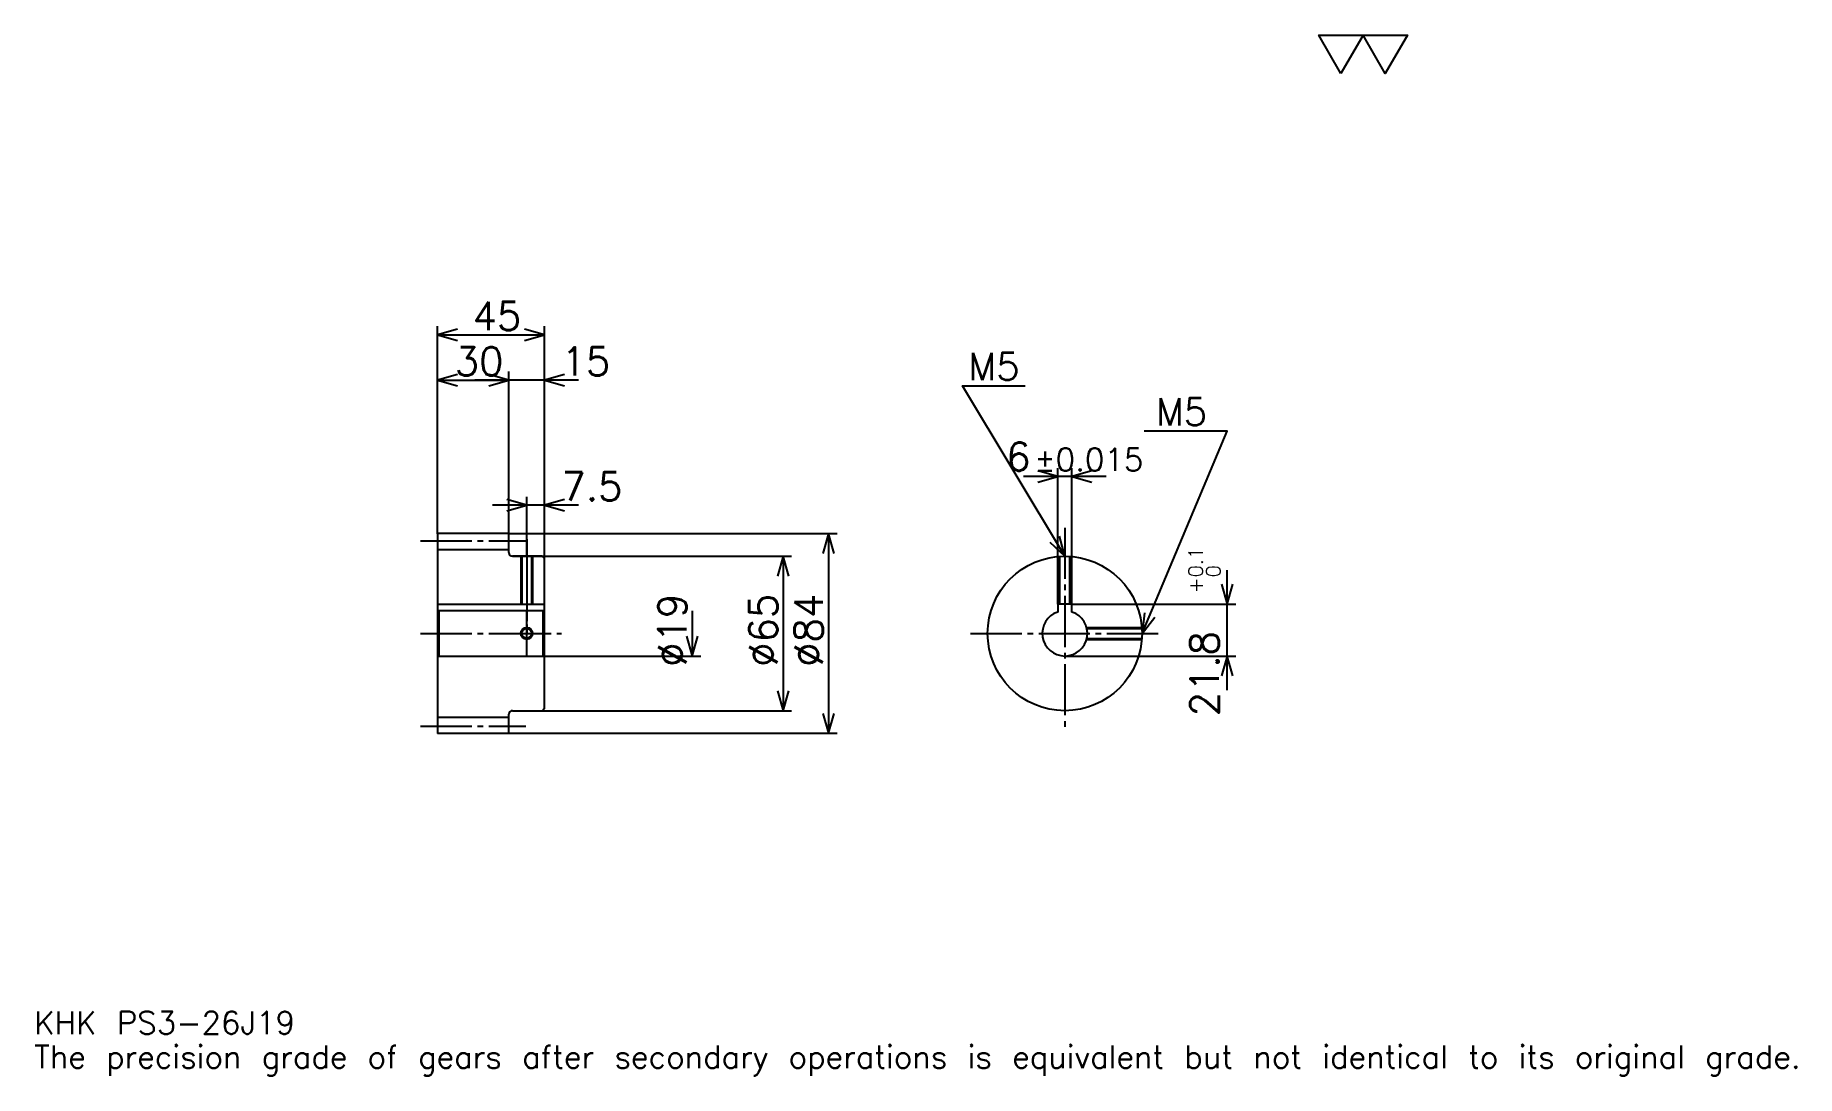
# Model space of a CAD drawing. Extents: x 24 to 766, y 9 to 447.
import ezdxf

# ---------------------------------------------------------------- set-up
doc = ezdxf.new("R2010")
doc.units = 0
doc.linetypes.add('DASHDOT', pattern=[28.695651, 21.521739, -2.391304, 2.391304, -2.391304])
doc.layers.get('0').update_dxf_attribs({"linetype": 'CONTINUOUS'})
doc.layers.add('DASHDOT', color=6, linetype='DASHDOT')
doc.styles.add('KANJI', font='TXT', dxfattribs={"bigfont": 'BIGFONT'})

msp = doc.modelspace()

# ---------------------------------------------------------------- linework, layer by layer
at = {"color": 5}
for p, q in [((193.695663, 236.891312), (193.695663, 324.17392)), ((193.695663, 320.586975), (238.695663, 320.586975)), ((238.695663, 236.891312), (238.695663, 324.17392)), ((223.695663, 236.891312), (223.695663, 305.043488)), ((193.695663, 301.456543), (223.695663, 301.456543)), ((253.043488, 301.456543), (209.347839, 301.456543)), ((475.065247, 260.869568), (440.369568, 260.869568)), ((454.717407, 207.191315), (454.717407, 264.456543)), ((460.717407, 207.191315), (460.717407, 264.456543)), ((231.195663, 236.891312), (231.195663, 252.434784)), ((253.043488, 248.847839), (216.847839, 248.847839)), ((193.695663, 236.791321), (193.695663, 236.891312)), ((223.595657, 236.891312), (238.695663, 236.891312)), ((223.695663, 236.791321), (223.695663, 236.891312)), ((231.195663, 227.391312), (231.195663, 236.891312)), ((231.195663, 227.391312), (231.195663, 236.891312)), ((238.695663, 236.891312), (361.847839, 236.891312)), ((238.695663, 226.391312), (238.695663, 236.891312)), ((358.260864, 236.891312), (358.260864, 152.891312)), ((225.195663, 227.391312), (238.695663, 227.391312)), ((238.695663, 227.391312), (342.717407, 227.391312)), ((339.130432, 227.391312), (339.130432, 162.391312)), ((526.086975, 171.043488), (526.086975, 221.539139)), ((300.869568, 204.391312), (300.869568, 185.391312)), ((460.717407, 207.191315), (529.673889, 207.191315)), ((238.695663, 185.391312), (304.456543, 185.391312)), ((457.717407, 185.391312), (529.673889, 185.391312)), ((225.195663, 162.391312), (238.695663, 162.391312)), ((238.695663, 162.391312), (342.717407, 162.391312)), ((223.595657, 152.891312), (238.695663, 152.891312)), ((238.695663, 152.891312), (361.847839, 152.891312))]:
    msp.add_line(p, q, dxfattribs=at)
at = {"color": 4}
for p, q in [((193.695663, 230.141312), (223.695663, 230.141312)), ((193.695663, 207.191315), (238.695663, 207.191315)), ((194.195663, 204.391312), (194.195663, 185.391312)), ((238.195663, 204.391312), (238.695663, 204.891312)), ((238.195663, 185.391312), (238.695663, 184.891312)), ((193.695663, 159.641312), (223.695663, 159.641312))]:
    msp.add_line(p, q, dxfattribs=at)
at = {"color": 7}
msp.add_lwpolyline([(573.913025, 430.434784), (564.586914, 446.600006), (601.891296, 446.600006), (592.565186, 430.434784), (583.239136, 446.600006), (573.913025, 430.434784)], dxfattribs=at)
at = {"color": 5}
for points in [[(202.065231, 322.978271), (193.695663, 320.586975), (202.065231, 318.195679)], [(230.326096, 318.195679), (238.695663, 320.586975), (230.326096, 322.978271)], [(202.065231, 303.847839), (193.695663, 301.456543), (202.065231, 299.065216)], [(215.326096, 299.065216), (223.695663, 301.456543), (215.326096, 303.847839)], [(215.326096, 299.065216), (223.695663, 301.456543), (215.326096, 303.847839)], [(247.065231, 303.847839), (238.695663, 301.456543), (247.065231, 299.065216)], [(457.717407, 227.391312), (414.67392, 299.130432), (440.978271, 299.130432)], [(490.217407, 194.891312), (526.086975, 280), (491.173889, 280)], [(446.347839, 258.478271), (454.717407, 260.869568), (446.347839, 263.260864)], [(469.086975, 263.260864), (460.717407, 260.869568), (469.086975, 258.478271)], [(222.826096, 246.456528), (231.195663, 248.847839), (222.826096, 251.239136)], [(247.065231, 251.239136), (238.695663, 248.847839), (247.065231, 246.456528)], [(360.652191, 228.521744), (358.260864, 236.891312), (355.869568, 228.521744)], [(451.360779, 233.33783), (457.717407, 227.391312), (455.461792, 235.798462)], [(341.521759, 219.021744), (339.130432, 227.391312), (336.739136, 219.021744)], [(523.695679, 215.560883), (526.086975, 207.191315), (528.478271, 215.560883)], [(491.264282, 203.532608), (490.217407, 194.891312), (495.671509, 201.675171)], [(298.478271, 193.76088), (300.869568, 185.391312), (303.260864, 193.76088)], [(528.478271, 177.021744), (526.086975, 185.391312), (523.695679, 177.021744)], [(336.739136, 170.76088), (339.130432, 162.391312), (341.521759, 170.76088)], [(355.869568, 161.26088), (358.260864, 152.891312), (360.652191, 161.26088)]]:
    msp.add_lwpolyline(points, dxfattribs=at)
at = {"color": 4}
for points in [[(223.695663, 228.891312), (223.695663, 236.791321), (223.595657, 236.891312), (193.79567, 236.891312), (193.695663, 236.791321), (193.695663, 184.891312)], [(225.195663, 162.391312), (237.695663, 162.391312), (238.695663, 163.391312), (238.695663, 226.391312), (237.695663, 227.391312), (225.195663, 227.391312)], [(228.695663, 227.391312), (228.695663, 207.191315)], [(229.130661, 227.391312), (229.130661, 207.191315)], [(233.260666, 227.391312), (233.260666, 207.191315)], [(233.695663, 227.391312), (233.695663, 207.191315)], [(455.217407, 207.191315), (455.217407, 227.295013)], [(455.652405, 207.191315), (455.652405, 227.325638)], [(459.78241, 207.191315), (459.78241, 227.325638)], [(460.217407, 207.191315), (460.217407, 227.295013)], [(193.695663, 184.891312), (194.195663, 185.391312), (238.195663, 185.391312), (238.195663, 204.391312), (194.195663, 204.391312), (193.695663, 204.891312)], [(460.717407, 203.905182), (460.717407, 207.191315), (454.717407, 207.191315), (454.717407, 203.905182)], [(466.882568, 197.391312), (490.121094, 197.391312)], [(466.990234, 196.956314), (490.151733, 196.956314)], [(466.990234, 192.826309), (490.151733, 192.826309)], [(466.882568, 192.391312), (490.121094, 192.391312)], [(193.695663, 184.891312), (193.695663, 152.991302), (193.79567, 152.891312), (223.595657, 152.891312), (223.695663, 152.991302), (223.695663, 160.891312)]]:
    msp.add_lwpolyline(points, dxfattribs=at)
for centre, radius in [((457.717407, 194.891312), 32.5), ((231.195663, 194.891312), 2.065)]:
    msp.add_circle(centre, radius, dxfattribs=at)
at = {"color": 7}
msp.add_circle((231.195663, 194.891312), 2.5, dxfattribs=at)
at = {"color": 4}
for centre, radius, start, end in [((225.195663, 228.891312), 1.5, 180, 270), ((457.717407, 194.891312), 9.5, 108.408480326, 71.591519674), ((225.195663, 160.891312), 1.5, 90, 180)]:
    msp.add_arc(centre, radius, start, end, dxfattribs=at)
at = {"layer": 'DASHDOT', "color": 7}
for p, q in [((457.717407, 239.347839), (457.717407, 155.217407)), ((186.521744, 233.891312), (230.869568, 233.891312)), ((231.195663, 227.391312), (231.195663, 194.891312)), ((186.521744, 194.891312), (245.869568, 194.891312)), ((418.043488, 194.891312), (497.391296, 194.891312)), ((186.521744, 155.891312), (230.869568, 155.891312))]:
    msp.add_line(p, q, dxfattribs=at)
for points in [[(231.195663, 234.565216), (231.195663, 200.017395)], [(231.195663, 185.217392), (231.195663, 204.565231)], [(221.521759, 194.891312), (240.869568, 194.891312)]]:
    msp.add_lwpolyline(points, dxfattribs=at)

# ---------------------------------------------------------------- texts
at = {"color": 7, "style": 'KANJI'}
for s, height, p in [('45', 11.956522, (208.42392, 322.5)), ('30', 11.956522, (200.92392, 303.369568)), ('15', 11.956522, (245.869568, 303.369568)), ('M5', 11.478261, (417.065247, 301.521729)), ('M5', 11.478261, (495.956543, 282.391296)), ('6', 11.956522, (433.036743, 263.260864)), ('%%p0.015', 9.565217, (444.872253, 263.260864)), ('7.5', 11.956522, (245.869568, 250.76088)), ('KHK PS3-26J19', 9.565217, (23.913044, 26.304348)), ('The precision grade of gears after secondary operations is equivalent but not identical to its original grade.', 9.565217, (23.913044, 11.956522))]:
    msp.add_text(s, height=height, dxfattribs=at).set_placement(p)
for s, height, p in [('0.1', 5.978261, (515.804321, 218.467194)), ('0', 5.978261, (523.217407, 218.467194)), ('+', 5.978261, (515.804321, 211.771545)), ('%%c19', 11.956522, (298.478271, 180.842392)), ('%%c65', 11.956522, (336.739136, 180.842407)), ('%%c84', 11.956522, (355.869568, 180.842407)), ('21.8', 11.956522, (522.5, 160.018982))]:
    msp.add_text(s, height=height, rotation=90, dxfattribs=at).set_placement(p)

doc.saveas('drawing.dxf')
